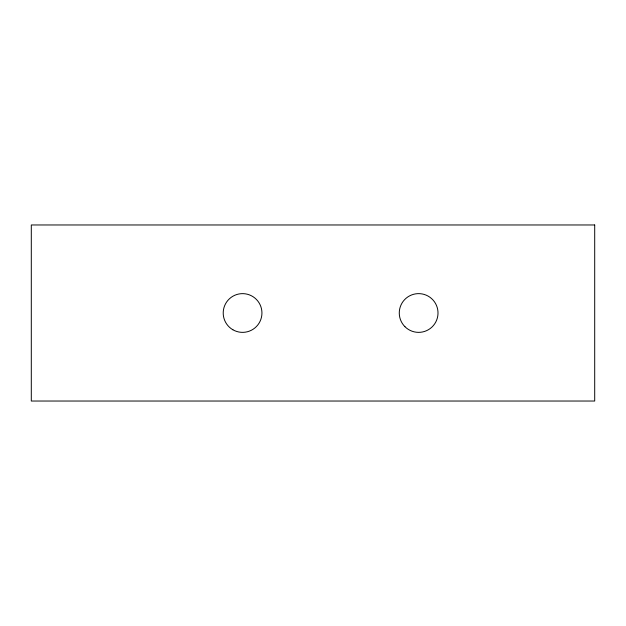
<?xml version="1.0" encoding="UTF-8"?>
<svg xmlns="http://www.w3.org/2000/svg" width="626" height="626" viewBox="0 0 626 626"><rect width="100%" height="100%" fill="white"/><g stroke="black" fill="none" stroke-linecap="round" stroke-linejoin="round"><path stroke-width="0.94" d="M594.7 224.969L31.3 224.969L31.3 401.031L594.7 401.031L594.7 224.969M404.944 326.694A19.367 19.367 0 0 0 437.347 318.016A19.367 19.367 0 0 0 413.622 294.29A19.367 19.367 0 0 0 404.944 326.694M232.888 329.769A19.367 19.367 0 0 0 261.942 313A19.367 19.367 0 0 0 232.888 296.231A19.367 19.367 0 0 0 232.888 329.769"/></g></svg>
